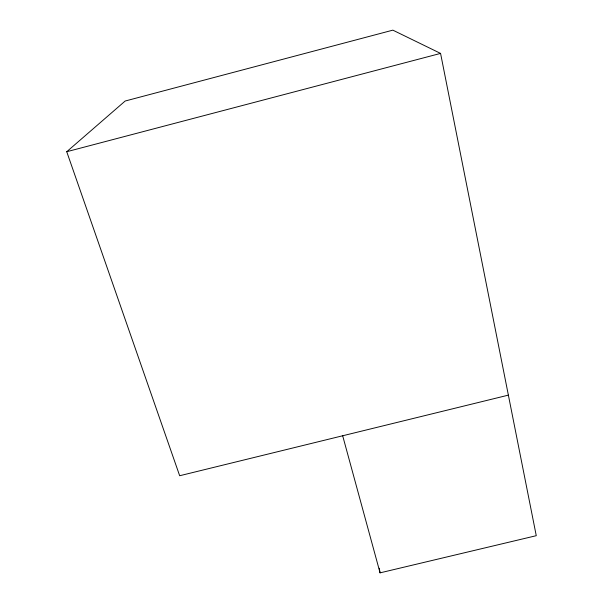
<?xml version="1.0" encoding="UTF-8"?>
<svg xmlns="http://www.w3.org/2000/svg" width="603" height="603" viewBox="0 0 603 603"><rect width="100%" height="100%" fill="white"/><g stroke="black" fill="none" stroke-linecap="round" stroke-linejoin="round"><path stroke-width="0.9" d="M508.374 395.138L179.671 475.737L66.737 151.722L125.168 101.025L392.855 30.15L440.567 53.403L536.263 535.69L380.071 572.85L342.677 435.765M66.737 151.722L440.567 53.403M379.249 568.214L380.071 572.85"/></g></svg>
